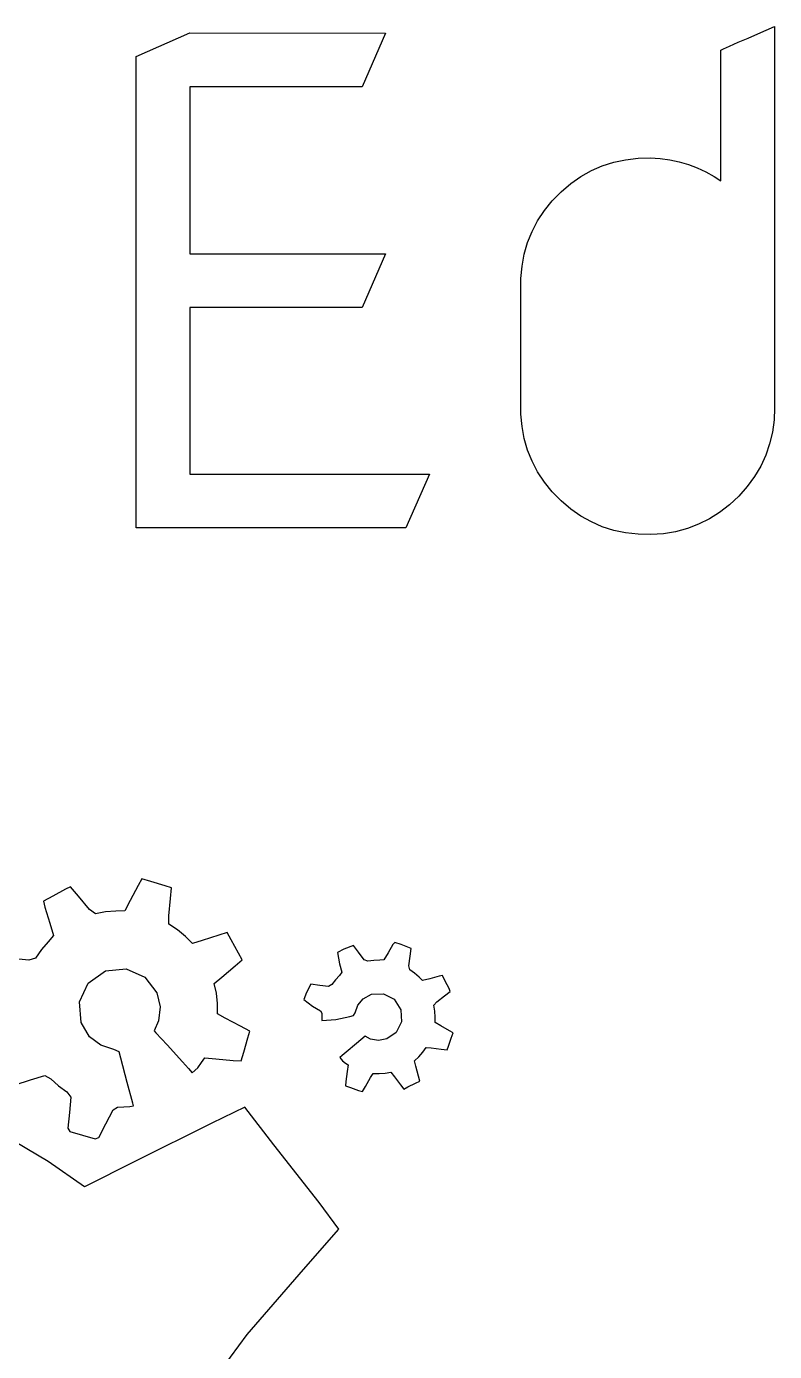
# Model space of a CAD drawing. Header units: metres. Extents: x 1284 to 1630, y 1792 to 2073.
# Drawn here: x 1471.06 to 1478.91, y 1857.79 to 1871.71 of the extents above; entities that cross this region are included whole.
import ezdxf

# ---------------------------------------------------------------- set-up
doc = ezdxf.new("R2010")
doc.units = ezdxf.units.M

msp = doc.modelspace()

# ---------------------------------------------------------------- linework, layer by layer
at = {"layer": 'COMPONENT0'}
for p, q in [((1472.21, 1871.398, 0.001), (1472.775, 1871.645, 0.001)), ((1472.775, 1871.645, 0.001), (1474.83, 1871.642, 0.001)), ((1474.83, 1871.642, 0.001), (1474.583, 1871.077, 0.001)), ((1478.533, 1871.546, 0.001), (1478.636, 1871.591, 0.001)), ((1478.636, 1871.591, 0.001), (1478.738, 1871.635, 0.001)), ((1478.738, 1871.635, 0.001), (1478.827, 1871.674, 0.001)), ((1478.827, 1871.674, 0.001), (1478.914, 1871.712, 0.001)), ((1478.914, 1871.712, 0.001), (1478.914, 1871.544, 0.001)), ((1478.349, 1871.465, 0.001), (1478.377, 1871.477, 0.001)), ((1478.349, 1871.417, 0.001), (1478.349, 1871.465, 0.001)), ((1478.377, 1871.477, 0.001), (1478.443, 1871.506, 0.001)), ((1478.443, 1871.506, 0.001), (1478.533, 1871.546, 0.001)), ((1478.914, 1871.544, 0.001), (1478.914, 1871.098, 0.001)), ((1472.21, 1866.445, 0.001), (1472.21, 1871.398, 0.001)), ((1478.349, 1871.272, 0.001), (1478.349, 1871.417, 0.001)), ((1478.349, 1871.06, 0.001), (1478.349, 1871.272, 0.001)), ((1474.583, 1871.077, 0.001), (1472.775, 1871.077, 0.001)), ((1472.775, 1871.077, 0.001), (1472.775, 1869.324, 0.001)), ((1478.349, 1870.812, 0.001), (1478.349, 1871.06, 0.001)), ((1478.914, 1871.098, 0.001), (1478.914, 1870.467, 0.001)), ((1478.349, 1870.561, 0.001), (1478.349, 1870.812, 0.001)), ((1478.349, 1870.336, 0.001), (1478.349, 1870.561, 0.001)), ((1477.481, 1870.328, 0.001), (1477.608, 1870.331, 0.001)), ((1477.608, 1870.331, 0.001), (1477.713, 1870.325, 0.001)), ((1478.349, 1870.17, 0.001), (1478.349, 1870.336, 0.001)), ((1478.914, 1870.467, 0.001), (1478.914, 1869.741, 0.001)), ((1476.88, 1870.136, 0.001), (1476.991, 1870.198, 0.001)), ((1476.991, 1870.198, 0.001), (1477.106, 1870.249, 0.001)), ((1477.106, 1870.249, 0.001), (1477.226, 1870.287, 0.001)), ((1477.226, 1870.287, 0.001), (1477.351, 1870.313, 0.001)), ((1477.351, 1870.313, 0.001), (1477.481, 1870.328, 0.001)), ((1477.713, 1870.325, 0.001), (1477.815, 1870.312, 0.001)), ((1477.815, 1870.312, 0.001), (1477.914, 1870.292, 0.001)), ((1477.914, 1870.292, 0.001), (1478.01, 1870.264, 0.001)), ((1478.01, 1870.264, 0.001), (1478.103, 1870.229, 0.001)), ((1478.103, 1870.229, 0.001), (1478.193, 1870.186, 0.001)), ((1476.675, 1869.977, 0.001), (1476.775, 1870.062, 0.001)), ((1476.775, 1870.062, 0.001), (1476.88, 1870.136, 0.001)), ((1478.193, 1870.186, 0.001), (1478.28, 1870.137, 0.001)), ((1478.28, 1870.137, 0.001), (1478.349, 1870.092, 0.001)), ((1478.349, 1870.092, 0.001), (1478.349, 1870.17, 0.001)), ((1476.581, 1869.88, 0.001), (1476.675, 1869.977, 0.001)), ((1476.427, 1869.672, 0.001), (1476.498, 1869.778, 0.001)), ((1476.498, 1869.778, 0.001), (1476.581, 1869.88, 0.001)), ((1476.368, 1869.56, 0.001), (1476.427, 1869.672, 0.001)), ((1478.914, 1869.741, 0.001), (1478.914, 1869.011, 0.001)), ((1476.321, 1869.443, 0.001), (1476.368, 1869.56, 0.001)), ((1476.286, 1869.322, 0.001), (1476.321, 1869.443, 0.001)), ((1472.775, 1869.324, 0.001), (1474.83, 1869.324, 0.001)), ((1474.83, 1869.324, 0.001), (1474.583, 1868.759, 0.001)), ((1476.263, 1869.196, 0.001), (1476.286, 1869.322, 0.001)), ((1476.252, 1869.064, 0.001), (1476.263, 1869.196, 0.001)), ((1476.25, 1868.986, 0.001), (1476.252, 1869.064, 0.001)), ((1476.25, 1868.879, 0.001), (1476.25, 1868.986, 0.001)), ((1478.914, 1869.011, 0.001), (1478.914, 1868.367, 0.001)), ((1476.25, 1868.698, 0.001), (1476.25, 1868.879, 0.001)), ((1472.775, 1868.759, 0.001), (1472.775, 1867.01, 0.001)), ((1474.583, 1868.759, 0.001), (1472.775, 1868.759, 0.001)), ((1476.25, 1868.472, 0.001), (1476.25, 1868.698, 0.001)), ((1476.25, 1868.232, 0.001), (1476.25, 1868.472, 0.001)), ((1478.914, 1868.367, 0.001), (1478.914, 1867.901, 0.001)), ((1476.25, 1868.007, 0.001), (1476.25, 1868.232, 0.001)), ((1476.25, 1867.826, 0.001), (1476.25, 1868.007, 0.001)), ((1476.25, 1867.719, 0.001), (1476.25, 1867.826, 0.001)), ((1478.914, 1867.901, 0.001), (1478.914, 1867.704, 0.001)), ((1476.252, 1867.641, 0.001), (1476.25, 1867.719, 0.001)), ((1478.914, 1867.704, 0.001), (1478.909, 1867.58, 0.001)), ((1476.263, 1867.509, 0.001), (1476.252, 1867.641, 0.001)), ((1478.909, 1867.58, 0.001), (1478.892, 1867.451, 0.001)), ((1476.286, 1867.383, 0.001), (1476.263, 1867.509, 0.001)), ((1478.892, 1867.451, 0.001), (1478.863, 1867.327, 0.001)), ((1476.321, 1867.261, 0.001), (1476.286, 1867.383, 0.001)), ((1478.863, 1867.327, 0.001), (1478.823, 1867.208, 0.001)), ((1476.368, 1867.145, 0.001), (1476.321, 1867.261, 0.001)), ((1476.427, 1867.033, 0.001), (1476.368, 1867.145, 0.001)), ((1478.823, 1867.208, 0.001), (1478.77, 1867.093, 0.001)), ((1472.775, 1867.01, 0.001), (1475.29, 1867.01, 0.001)), ((1475.29, 1867.01, 0.001), (1475.043, 1866.445, 0.001)), ((1476.498, 1866.926, 0.001), (1476.427, 1867.033, 0.001)), ((1478.77, 1867.093, 0.001), (1478.705, 1866.984, 0.001)), ((1476.581, 1866.825, 0.001), (1476.498, 1866.926, 0.001)), ((1478.628, 1866.88, 0.001), (1478.54, 1866.78, 0.001)), ((1478.705, 1866.984, 0.001), (1478.628, 1866.88, 0.001)), ((1476.675, 1866.729, 0.001), (1476.581, 1866.825, 0.001)), ((1476.775, 1866.643, 0.001), (1476.675, 1866.729, 0.001)), ((1478.54, 1866.78, 0.001), (1478.441, 1866.688, 0.001)), ((1476.88, 1866.569, 0.001), (1476.775, 1866.643, 0.001)), ((1478.338, 1866.608, 0.001), (1478.23, 1866.539, 0.001)), ((1478.441, 1866.688, 0.001), (1478.338, 1866.608, 0.001)), ((1475.043, 1866.445, 0.001), (1472.21, 1866.445, 0.001)), ((1476.991, 1866.507, 0.001), (1476.88, 1866.569, 0.001)), ((1477.106, 1866.457, 0.001), (1476.991, 1866.507, 0.001)), ((1477.226, 1866.418, 0.001), (1477.106, 1866.457, 0.001)), ((1477.999, 1866.438, 0.001), (1477.876, 1866.405, 0.001)), ((1478.117, 1866.483, 0.001), (1477.999, 1866.438, 0.001)), ((1478.23, 1866.539, 0.001), (1478.117, 1866.483, 0.001)), ((1477.351, 1866.392, 0.001), (1477.226, 1866.418, 0.001)), ((1477.481, 1866.378, 0.001), (1477.351, 1866.392, 0.001)), ((1477.616, 1866.375, 0.001), (1477.481, 1866.378, 0.001)), ((1477.748, 1866.384, 0.001), (1477.616, 1866.375, 0.001)), ((1477.876, 1866.405, 0.001), (1477.748, 1866.384, 0.001)), ((1472.232, 1862.689, 0.001), (1472.148, 1862.529, 0.001)), ((1472.269, 1862.757, 0.001), (1472.232, 1862.689, 0.001)), ((1472.366, 1862.729, 0.001), (1472.269, 1862.757, 0.001)), ((1472.515, 1862.685, 0.001), (1472.366, 1862.729, 0.001)), ((1472.582, 1862.664, 0.001), (1472.515, 1862.685, 0.001)), ((1471.335, 1862.576, 0.001), (1471.237, 1862.523, 0.001)), ((1471.47, 1862.65, 0.001), (1471.335, 1862.576, 0.001)), ((1471.522, 1862.673, 0.001), (1471.47, 1862.65, 0.001)), ((1471.604, 1862.575, 0.001), (1471.522, 1862.673, 0.001)), ((1471.719, 1862.437, 0.001), (1471.604, 1862.575, 0.001)), ((1472.555, 1862.37, 0.001), (1472.571, 1862.551, 0.001)), ((1472.571, 1862.551, 0.001), (1472.582, 1862.664, 0.001)), ((1471.237, 1862.523, 0.001), (1471.251, 1862.461, 0.001)), ((1471.251, 1862.461, 0.001), (1471.304, 1862.291, 0.001)), ((1471.782, 1862.389, 0.001), (1471.719, 1862.437, 0.001)), ((1471.89, 1862.41, 0.001), (1471.782, 1862.389, 0.001)), ((1471.999, 1862.42, 0.001), (1471.89, 1862.41, 0.001)), ((1472.092, 1862.422, 0.001), (1471.999, 1862.42, 0.001)), ((1472.148, 1862.529, 0.001), (1472.092, 1862.422, 0.001)), ((1471.304, 1862.291, 0.001), (1471.344, 1862.163, 0.001)), ((1472.554, 1862.281, 0.001), (1472.555, 1862.37, 0.001)), ((1472.645, 1862.222, 0.001), (1472.554, 1862.281, 0.001)), ((1471.344, 1862.163, 0.001), (1471.287, 1862.098, 0.001)), ((1472.729, 1862.153, 0.001), (1472.645, 1862.222, 0.001)), ((1472.803, 1862.079, 0.001), (1472.729, 1862.153, 0.001)), ((1473.079, 1862.165, 0.001), (1472.904, 1862.11, 0.001)), ((1473.168, 1862.193, 0.001), (1473.079, 1862.165, 0.001)), ((1473.21, 1862.117, 0.001), (1473.168, 1862.193, 0.001)), ((1473.285, 1861.979, 0.001), (1473.21, 1862.117, 0.001)), ((1471.216, 1862.015, 0.001), (1471.155, 1861.925, 0.001)), ((1471.287, 1862.098, 0.001), (1471.216, 1862.015, 0.001)), ((1472.904, 1862.11, 0.001), (1472.803, 1862.079, 0.001)), ((1473.325, 1861.906, 0.001), (1473.285, 1861.979, 0.001)), ((1474.393, 1862.02, 0.001), (1474.325, 1861.986, 0.001)), ((1474.325, 1861.986, 0.001), (1474.347, 1861.867, 0.001)), ((1474.492, 1862.057, 0.001), (1474.393, 1862.02, 0.001)), ((1474.546, 1861.987, 0.001), (1474.492, 1862.057, 0.001)), ((1474.606, 1861.908, 0.001), (1474.546, 1861.987, 0.001)), ((1474.856, 1861.982, 0.001), (1474.813, 1861.908, 0.001)), ((1474.906, 1862.069, 0.001), (1474.856, 1861.982, 0.001)), ((1474.926, 1862.091, 0.001), (1474.906, 1862.069, 0.001)), ((1474.993, 1862.068, 0.001), (1474.926, 1862.091, 0.001)), ((1475.099, 1862.026, 0.001), (1474.993, 1862.068, 0.001)), ((1475.088, 1861.946, 0.001), (1475.099, 1862.026, 0.001)), ((1471.085, 1861.904, 0.001), (1470.91, 1861.92, 0.001)), ((1471.155, 1861.925, 0.001), (1471.085, 1861.904, 0.001)), ((1473.109, 1861.726, 0.001), (1473.249, 1861.843, 0.001)), ((1473.249, 1861.843, 0.001), (1473.325, 1861.906, 0.001)), ((1474.347, 1861.867, 0.001), (1474.37, 1861.779, 0.001)), ((1474.644, 1861.893, 0.001), (1474.606, 1861.908, 0.001)), ((1474.706, 1861.902, 0.001), (1474.644, 1861.893, 0.001)), ((1474.769, 1861.904, 0.001), (1474.706, 1861.902, 0.001)), ((1474.813, 1861.908, 0.001), (1474.769, 1861.904, 0.001)), ((1475.074, 1861.845, 0.001), (1475.088, 1861.946, 0.001)), ((1475.085, 1861.804, 0.001), (1475.074, 1861.845, 0.001)), ((1471.705, 1861.663, 0.001), (1471.888, 1861.793, 0.001)), ((1471.888, 1861.793, 0.001), (1472.106, 1861.814, 0.001)), ((1472.106, 1861.814, 0.001), (1472.303, 1861.726, 0.001)), ((1472.303, 1861.726, 0.001), (1472.429, 1861.561, 0.001)), ((1473.03, 1861.66, 0.001), (1473.109, 1861.726, 0.001)), ((1474.347, 1861.743, 0.001), (1474.304, 1861.698, 0.001)), ((1474.37, 1861.779, 0.001), (1474.347, 1861.743, 0.001)), ((1475.135, 1861.767, 0.001), (1475.085, 1861.804, 0.001)), ((1475.181, 1861.724, 0.001), (1475.135, 1861.767, 0.001)), ((1475.218, 1861.689, 0.001), (1475.181, 1861.724, 0.001)), ((1475.293, 1861.709, 0.001), (1475.218, 1861.689, 0.001)), ((1475.392, 1861.736, 0.001), (1475.293, 1861.709, 0.001)), ((1475.428, 1861.742, 0.001), (1475.392, 1861.736, 0.001)), ((1475.457, 1861.684, 0.001), (1475.428, 1861.742, 0.001)), ((1471.614, 1861.467, 0.001), (1471.705, 1861.663, 0.001)), ((1472.429, 1861.561, 0.001), (1472.464, 1861.414, 0.001)), ((1473.053, 1861.556, 0.001), (1473.03, 1861.66, 0.001)), ((1473.998, 1861.565, 0.001), (1473.972, 1861.489, 0.001)), ((1474.045, 1861.652, 0.001), (1473.998, 1861.565, 0.001)), ((1474.138, 1861.639, 0.001), (1474.045, 1861.652, 0.001)), ((1474.232, 1861.627, 0.001), (1474.138, 1861.639, 0.001)), ((1474.266, 1861.649, 0.001), (1474.232, 1861.627, 0.001)), ((1474.304, 1861.698, 0.001), (1474.266, 1861.649, 0.001)), ((1475.449, 1861.529, 0.001), (1475.508, 1861.574, 0.001)), ((1475.496, 1861.605, 0.001), (1475.457, 1861.684, 0.001)), ((1475.508, 1861.574, 0.001), (1475.496, 1861.605, 0.001)), ((1471.632, 1861.249, 0.001), (1471.614, 1861.467, 0.001)), ((1473.064, 1861.448, 0.001), (1473.053, 1861.556, 0.001)), ((1473.065, 1861.341, 0.001), (1473.064, 1861.448, 0.001)), ((1473.972, 1861.489, 0.001), (1474.061, 1861.421, 0.001)), ((1474.061, 1861.421, 0.001), (1474.145, 1861.373, 0.001)), ((1474.511, 1861.352, 0.001), (1474.539, 1861.431, 0.001)), ((1474.539, 1861.431, 0.001), (1474.593, 1861.496, 0.001)), ((1474.593, 1861.496, 0.001), (1474.682, 1861.545, 0.001)), ((1474.682, 1861.545, 0.001), (1474.809, 1861.55, 0.001)), ((1474.809, 1861.55, 0.001), (1474.92, 1861.493, 0.001)), ((1474.92, 1861.493, 0.001), (1474.991, 1861.383, 0.001)), ((1475.337, 1861.43, 0.001), (1475.367, 1861.466, 0.001)), ((1475.347, 1861.367, 0.001), (1475.337, 1861.43, 0.001)), ((1475.367, 1861.466, 0.001), (1475.449, 1861.529, 0.001)), ((1472.464, 1861.414, 0.001), (1472.446, 1861.268, 0.001)), ((1473.144, 1861.294, 0.001), (1473.065, 1861.341, 0.001)), ((1473.307, 1861.209, 0.001), (1473.144, 1861.294, 0.001)), ((1474.145, 1861.373, 0.001), (1474.16, 1861.346, 0.001)), ((1474.16, 1861.346, 0.001), (1474.159, 1861.308, 0.001)), ((1474.159, 1861.308, 0.001), (1474.16, 1861.269, 0.001)), ((1474.307, 1861.28, 0.001), (1474.455, 1861.313, 0.001)), ((1474.455, 1861.313, 0.001), (1474.494, 1861.322, 0.001)), ((1474.494, 1861.322, 0.001), (1474.511, 1861.352, 0.001)), ((1474.991, 1861.383, 0.001), (1474.997, 1861.257, 0.001)), ((1475.35, 1861.304, 0.001), (1475.347, 1861.367, 0.001)), ((1475.349, 1861.25, 0.001), (1475.35, 1861.304, 0.001)), ((1471.722, 1861.099, 0.001), (1471.632, 1861.249, 0.001)), ((1472.446, 1861.268, 0.001), (1472.399, 1861.163, 0.001)), ((1472.399, 1861.163, 0.001), (1472.419, 1861.142, 0.001)), ((1473.405, 1861.158, 0.001), (1473.307, 1861.209, 0.001)), ((1473.385, 1861.087, 0.001), (1473.405, 1861.158, 0.001)), ((1474.16, 1861.269, 0.001), (1474.307, 1861.28, 0.001)), ((1474.941, 1861.145, 0.001), (1474.843, 1861.077, 0.001)), ((1474.997, 1861.257, 0.001), (1474.941, 1861.145, 0.001)), ((1475.409, 1861.215, 0.001), (1475.349, 1861.25, 0.001)), ((1475.5, 1861.163, 0.001), (1475.409, 1861.215, 0.001)), ((1475.538, 1861.14, 0.001), (1475.5, 1861.163, 0.001)), ((1471.84, 1861.01, 0.001), (1471.722, 1861.099, 0.001)), ((1471.978, 1860.967, 0.001), (1471.84, 1861.01, 0.001)), ((1472.419, 1861.142, 0.001), (1472.535, 1861.014, 0.001)), ((1472.535, 1861.014, 0.001), (1472.697, 1860.835, 0.001)), ((1473.341, 1860.938, 0.001), (1473.385, 1861.087, 0.001)), ((1474.524, 1861.029, 0.001), (1474.417, 1860.939, 0.001)), ((1474.614, 1861.104, 0.001), (1474.524, 1861.029, 0.001)), ((1474.673, 1861.074, 0.001), (1474.614, 1861.104, 0.001)), ((1474.757, 1861.06, 0.001), (1474.673, 1861.074, 0.001)), ((1474.843, 1861.077, 0.001), (1474.757, 1861.06, 0.001)), ((1475.491, 1861, 0.001), (1475.52, 1861.085, 0.001)), ((1475.52, 1861.085, 0.001), (1475.538, 1861.14, 0.001)), ((1472.032, 1860.94, 0.001), (1471.978, 1860.967, 0.001)), ((1472.05, 1860.873, 0.001), (1472.032, 1860.94, 0.001)), ((1472.118, 1860.62, 0.001), (1472.05, 1860.873, 0.001)), ((1472.898, 1860.828, 0.001), (1472.931, 1860.878, 0.001)), ((1472.931, 1860.878, 0.001), (1473.049, 1860.867, 0.001)), ((1473.049, 1860.867, 0.001), (1473.231, 1860.851, 0.001)), ((1473.313, 1860.845, 0.001), (1473.341, 1860.938, 0.001)), ((1474.375, 1860.904, 0.001), (1474.349, 1860.883, 0.001)), ((1474.349, 1860.883, 0.001), (1474.377, 1860.847, 0.001)), ((1474.417, 1860.939, 0.001), (1474.375, 1860.904, 0.001)), ((1475.133, 1860.848, 0.001), (1475.178, 1860.889, 0.001)), ((1475.178, 1860.889, 0.001), (1475.22, 1860.936, 0.001)), ((1475.22, 1860.936, 0.001), (1475.256, 1860.987, 0.001)), ((1475.256, 1860.987, 0.001), (1475.308, 1860.984, 0.001)), ((1475.308, 1860.984, 0.001), (1475.412, 1860.97, 0.001)), ((1475.412, 1860.97, 0.001), (1475.477, 1860.962, 0.001)), ((1475.477, 1860.962, 0.001), (1475.491, 1861, 0.001)), ((1472.697, 1860.835, 0.001), (1472.761, 1860.765, 0.001)), ((1472.761, 1860.765, 0.001), (1472.8, 1860.721, 0.001)), ((1472.8, 1860.721, 0.001), (1472.859, 1860.772, 0.001)), ((1472.859, 1860.772, 0.001), (1472.898, 1860.828, 0.001)), ((1473.231, 1860.851, 0.001), (1473.313, 1860.845, 0.001)), ((1474.377, 1860.847, 0.001), (1474.408, 1860.823, 0.001)), ((1474.408, 1860.823, 0.001), (1474.436, 1860.803, 0.001)), ((1474.427, 1860.735, 0.001), (1474.413, 1860.63, 0.001)), ((1474.436, 1860.803, 0.001), (1474.427, 1860.735, 0.001)), ((1474.825, 1860.717, 0.001), (1474.886, 1860.727, 0.001)), ((1474.886, 1860.727, 0.001), (1474.922, 1860.68, 0.001)), ((1475.149, 1860.789, 0.001), (1475.133, 1860.848, 0.001)), ((1475.176, 1860.687, 0.001), (1475.149, 1860.789, 0.001)), ((1470.94, 1860.595, 0.001), (1471.1, 1860.646, 0.001)), ((1471.1, 1860.646, 0.001), (1471.251, 1860.693, 0.001)), ((1471.251, 1860.693, 0.001), (1471.314, 1860.656, 0.001)), ((1471.314, 1860.656, 0.001), (1471.395, 1860.584, 0.001)), ((1472.176, 1860.401, 0.001), (1472.118, 1860.62, 0.001)), ((1474.413, 1860.63, 0.001), (1474.408, 1860.583, 0.001)), ((1474.618, 1860.578, 0.001), (1474.671, 1860.67, 0.001)), ((1474.671, 1860.67, 0.001), (1474.7, 1860.715, 0.001)), ((1474.7, 1860.715, 0.001), (1474.763, 1860.712, 0.001)), ((1474.763, 1860.712, 0.001), (1474.825, 1860.717, 0.001)), ((1474.922, 1860.68, 0.001), (1474.986, 1860.596, 0.001)), ((1474.986, 1860.596, 0.001), (1475.021, 1860.55, 0.001)), ((1475.064, 1860.572, 0.001), (1475.145, 1860.612, 0.001)), ((1475.145, 1860.612, 0.001), (1475.19, 1860.634, 0.001)), ((1475.19, 1860.634, 0.001), (1475.176, 1860.687, 0.001)), ((1471.395, 1860.584, 0.001), (1471.483, 1860.522, 0.001)), ((1471.483, 1860.522, 0.001), (1471.524, 1860.466, 0.001)), ((1471.524, 1860.466, 0.001), (1471.509, 1860.302, 0.001)), ((1474.408, 1860.583, 0.001), (1474.461, 1860.565, 0.001)), ((1474.461, 1860.565, 0.001), (1474.546, 1860.536, 0.001)), ((1474.546, 1860.536, 0.001), (1474.586, 1860.523, 0.001)), ((1474.586, 1860.523, 0.001), (1474.618, 1860.578, 0.001)), ((1475.021, 1860.55, 0.001), (1475.064, 1860.572, 0.001)), ((1471.891, 1860.185, 0.001), (1471.969, 1860.333, 0.001)), ((1471.969, 1860.333, 0.001), (1472.014, 1860.361, 0.001)), ((1472.014, 1860.361, 0.001), (1472.08, 1860.362, 0.001)), ((1472.08, 1860.362, 0.001), (1472.146, 1860.367, 0.001)), ((1472.146, 1860.367, 0.001), (1472.184, 1860.372, 0.001)), ((1472.184, 1860.372, 0.001), (1472.176, 1860.401, 0.001)), ((1473.353, 1860.359, 0.001), (1473.005, 1860.193, 0.001)), ((1473.658, 1859.965, 0.001), (1473.353, 1860.359, 0.001)), ((1471.509, 1860.302, 0.001), (1471.494, 1860.14, 0.001)), ((1471.817, 1860.042, 0.001), (1471.891, 1860.185, 0.001)), ((1473.005, 1860.193, 0.001), (1472.203, 1859.791, 0.001)), ((1471.287, 1859.788, 0.001), (1470.822, 1860.064, 0.001)), ((1471.494, 1860.14, 0.001), (1471.515, 1860.105, 0.001)), ((1471.515, 1860.105, 0.001), (1471.647, 1860.066, 0.001)), ((1471.647, 1860.066, 0.001), (1471.78, 1860.027, 0.001)), ((1471.78, 1860.027, 0.001), (1471.817, 1860.042, 0.001)), ((1474.131, 1859.357, 0.001), (1473.658, 1859.965, 0.001)), ((1471.667, 1859.523, 0.001), (1471.287, 1859.788, 0.001)), ((1472.203, 1859.791, 0.001), (1471.667, 1859.523, 0.001)), ((1474.338, 1859.079, 0.001), (1474.131, 1859.357, 0.001)), ((1473.969, 1858.654, 0.001), (1474.338, 1859.079, 0.001)), ((1473.377, 1857.972, 0.001), (1473.969, 1858.654, 0.001)), ((1473.115, 1857.616, 0.001), (1473.377, 1857.972, 0.001))]:
    msp.add_line(p, q, dxfattribs=at)

doc.saveas('drawing.dxf')
